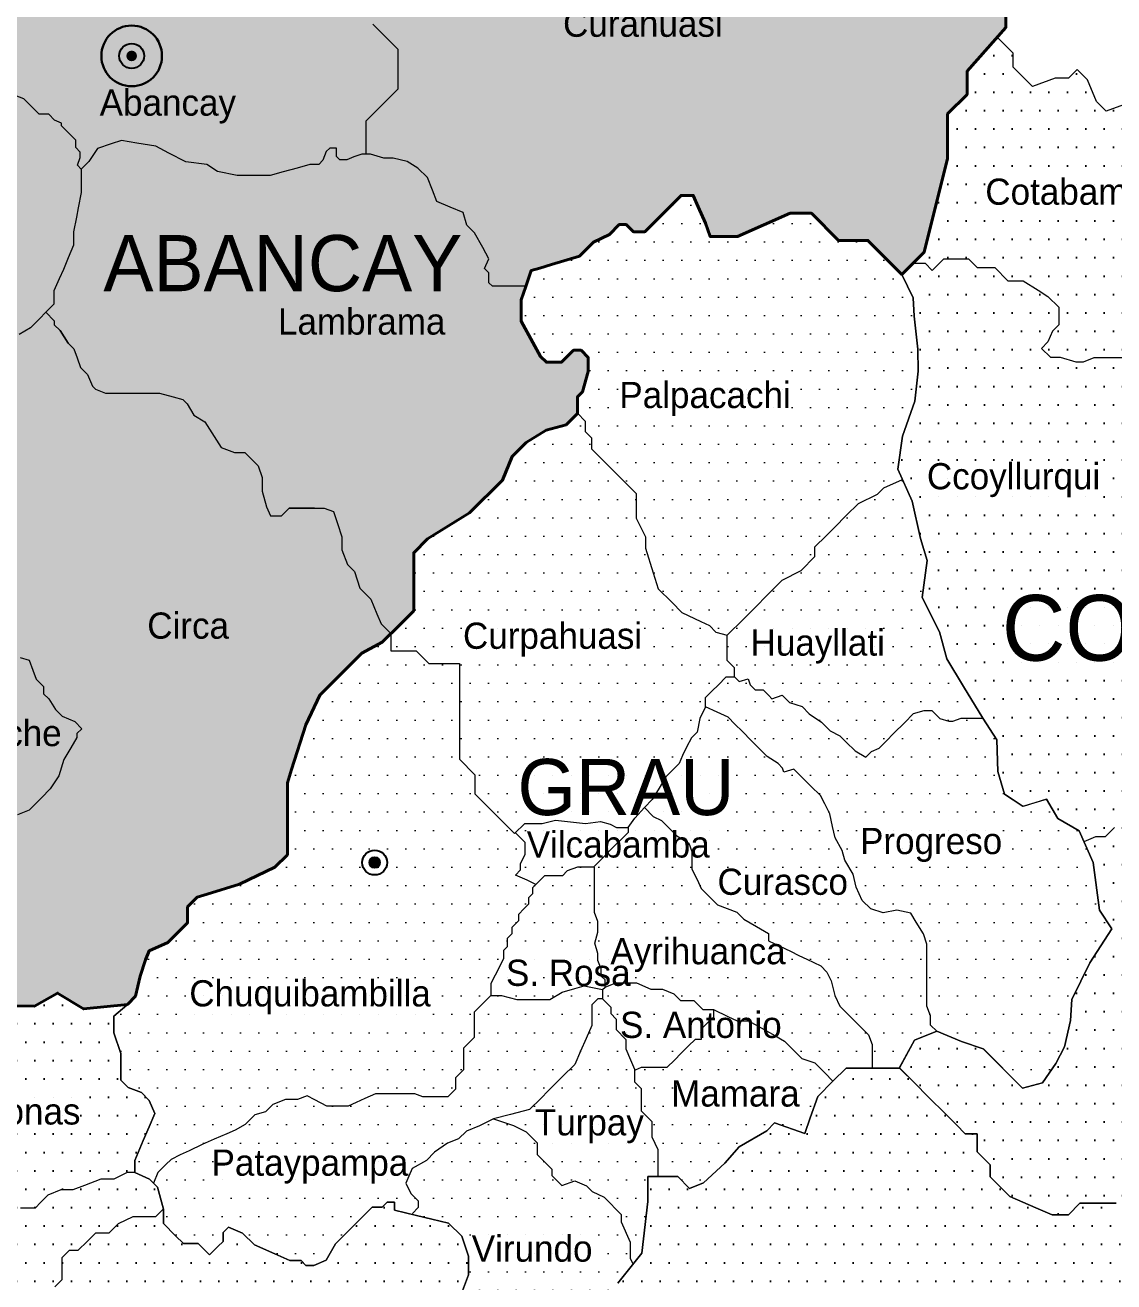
# Model space of a CAD drawing. Header units: metres. Extents: x 729055 to 735546, y 8489029 to 8491869.
# Drawn here: x 734618.83 to 734634.42, y 8489321.65 to 8489339.64 of the extents above; entities that cross this region are included whole.
import ezdxf

# ---------------------------------------------------------------- set-up
doc = ezdxf.new("R2010")
doc.units = ezdxf.units.M
doc.layers.add('05', color=5, linetype='Continuous')
for name, color, linetype, lineweight in [('5', 3, 'Continuous', 40), ('Cap Prov', 7, 'Continuous', 20), ('Distrito', 212, 'Continuous', 20), ('Eléctricas', 30, 'Continuous', 20), ('GRILLAS', 7, 'Continuous', 0), ('TEXTO', 7, 'Continuous', 0)]:
    doc.layers.add(name, color=color, linetype=linetype, lineweight=lineweight)
doc.styles.get("Standard").update_dxf_attribs({"font": 'BELL.TTF'})

msp = doc.modelspace()

# ---------------------------------------------------------------- hatches: boundary and pattern name
for points in [[(734620.434, 8489339.198, 1), (734620.282, 8489339.198, 1)], [(734623.912, 8489327.654, 1), (734623.76, 8489327.654, 1)]]:
    msp.add_hatch(color=256).paths.add_polyline_path(points)
at = {"layer": '05'}
h = msp.add_hatch(dxfattribs=at)
h.set_pattern_fill('DOTS', color=6, scale=0.165786, style=0)
h.set_pattern_definition([(0, (8922.39846, 87716.9775), (0.13159295927, 0.263185918539), [0, -0.263185918539])])
h.paths.add_polyline_path([(734642.293, 8489332.127), (734642.122, 8489332.502), (734641.804, 8489332.82), (734641.607, 8489333.018), (734641.607, 8489333.213), (734641.423, 8489333.397), (734641.276, 8489333.74), (734641.118, 8489333.898), (734641.118, 8489334.095), (734640.825, 8489334.387), (734640.825, 8489334.704), (734640.942, 8489334.821), (734640.942, 8489334.988), (734640.675, 8489335.441), (734640.331, 8489335.441), (734640.193, 8489335.712), (734640.061, 8489335.969), (734639.794, 8489336.493), (734639.381, 8489336.738), (734639.214, 8489336.57), (734639.091, 8489336.57), (734638.896, 8489336.765), (734638.617, 8489337.044), (734638.422, 8489337.239), (734638.076, 8489337.407), (734637.898, 8489337.407), (734637.631, 8489337.407), (734637.453, 8489337.585), (734637.28, 8489337.758), (734637.086, 8489337.952), (734637.086, 8489338.178), (734637.086, 8489338.484), (734636.936, 8489338.634), (734636.747, 8489338.634), (734636.558, 8489338.634), (734636.424, 8489338.5), (734636.218, 8489338.294), (734635.977, 8489338.189, -0.372899), (734635.643, 8489338.045), (734635.464, 8489338.045), (734635.308, 8489338.201), (734634.823, 8489338.373), (734634.661, 8489338.535), (734634.31, 8489338.407), (734634.171, 8489338.546), (734634.042, 8489338.852), (734633.892, 8489339.003), (734633.769, 8489338.88), (734633.58, 8489338.88), (734633.253, 8489338.758), (734633.116, 8489338.896), (734632.975, 8489339.036), (734632.975, 8489339.235), (734632.747, 8489339.463), (734632.317, 8489338.979), (734632.317, 8489338.645), (734632.038, 8489338.366), (734632.038, 8489337.726), (734631.704, 8489336.39), (734631.383, 8489336.069), (734631.544, 8489335.737), (734631.562, 8489335.473), (734631.61, 8489334.999), (734631.616, 8489334.688), (734631.568, 8489334.257), (734631.393, 8489333.755), (734631.327, 8489333.281), (734631.53, 8489332.826), (734631.649, 8489332.289), (734631.748, 8489331.977), (734631.676, 8489331.444), (734631.922, 8489330.952), (734632.027, 8489330.567), (734632.264, 8489330.172), (734632.541, 8489329.718), (734632.745, 8489329.407), (734632.757, 8489328.956), (734632.852, 8489328.63), (734633.116, 8489328.457), (734633.453, 8489328.559), (734633.616, 8489328.283), (734633.921, 8489328.105), (734634.12, 8489327.652), (734634.212, 8489326.971), (734634.387, 8489326.704), (734634.073, 8489326.219), (734633.815, 8489325.694), (734633.797, 8489325.393), (734633.713, 8489325.016), (734633.587, 8489324.775), (734633.394, 8489324.501), (734633.112, 8489324.423), (734632.549, 8489324.987), (734632.239, 8489325.092), (734631.882, 8489325.238), (734631.565, 8489325.11), (734631.347, 8489324.713), (734631.582, 8489324.478), (734631.747, 8489324.314), (734632.025, 8489324.035), (734632.165, 8489323.896), (734632.291, 8489323.769), (734632.462, 8489323.769), (734632.462, 8489323.51), (734632.646, 8489323.326), (734632.646, 8489323.155), (734632.928, 8489322.873), (734633.299, 8489322.712), (734633.534, 8489322.61), (734633.768, 8489322.61), (734633.933, 8489322.775), (734634.211, 8489322.775), (734634.452, 8489322.775), (734634.743, 8489322.181), (734634.743, 8489321.738), (734634.743, 8489321.586), (734634.515, 8489321.586), (734634.306, 8489321.377), (734634.135, 8489321.003), (734634.135, 8489320.37), (734634.135, 8489319.965), (734634.135, 8489319.712), (734634.135, 8489319.307), (734634.287, 8489318.902), (734634.302, 8489318.374), (734634.562, 8489318.785), (734634.697, 8489318.873), (734634.922, 8489318.873), (734635.121, 8489318.675), (734635.368, 8489318.675), (734635.544, 8489318.737), (734635.939, 8489318.783), (734636.181, 8489319.044), (734635.946, 8489319.172), (734636.029, 8489319.372), (734636.292, 8489319.528), (734636.604, 8489319.528), (734636.894, 8489319.644), (734637.279, 8489319.644), (734637.386, 8489319.751), (734637.504, 8489319.94), (734637.467, 8489320.26), (734637.412, 8489320.75), (734637.526, 8489320.901), (734637.693, 8489321.068), (734637.888, 8489321.263), (734638.111, 8489321.486), (734638.476, 8489321.937), (734638.701, 8489322.12), (734638.769, 8489322.23), (734638.925, 8489322.403), (734639.125, 8489322.778), (734639.314, 8489323.136), (734639.638, 8489323.398), (734640.008, 8489323.398), (734640.294, 8489323.506), (734640.642, 8489323.636), (734640.999, 8489323.77), (734641.133, 8489323.903), (734641.133, 8489324.182), (734641.253, 8489324.427), (734641.456, 8489324.583), (734641.579, 8489324.906), (734641.579, 8489325.181), (734641.468, 8489325.626), (734641.468, 8489325.927), (734641.758, 8489326.395), (734642.431, 8489327.068), (734642.648, 8489327.499), (734642.705, 8489327.966), (734642.705, 8489328.333), (734642.705, 8489328.634), (734642.705, 8489329.013), (734642.705, 8489329.336), (734642.571, 8489329.653), (734642.571, 8489329.899), (734642.571, 8489330.177), (734642.571, 8489330.534), (734642.392, 8489331.224), (734642.392, 8489331.625), (734642.392, 8489331.908)])
h = msp.add_hatch(dxfattribs=at)
h.set_pattern_fill('DOTS', color=5, scale=0.165786, style=0)
h.set_pattern_definition([(0, (8884.4599, 87735.75496), (0.13159295927, 0.263185918539), [0, -0.263185918539])])
h.paths.add_polyline_path([(734631.124, 8489316.305), (734631.43, 8489316.612), (734631.904, 8489317.085), (734632.272, 8489317.453), (734632.599, 8489317.532), (734632.716, 8489317.463), (734632.941, 8489317.239), (734633.152, 8489317.328), (734633.401, 8489317.559), (734633.653, 8489317.806), (734633.825, 8489317.878), (734634.018, 8489317.878), (734634.107, 8489317.967), (734634.244, 8489318.104), (734634.3, 8489318.376), (734634.285, 8489318.904), (734634.133, 8489319.309), (734634.133, 8489319.714), (734634.133, 8489319.967), (734634.133, 8489320.372), (734634.133, 8489321.005), (734634.304, 8489321.378), (734634.513, 8489321.587), (734634.741, 8489321.587), (734634.741, 8489321.739), (734634.741, 8489322.182), (734634.45, 8489322.777), (734634.209, 8489322.777), (734633.931, 8489322.777), (734633.766, 8489322.612), (734633.532, 8489322.612), (734633.297, 8489322.714), (734632.926, 8489322.875), (734632.644, 8489323.157), (734632.644, 8489323.328), (734632.461, 8489323.512), (734632.461, 8489323.771), (734632.29, 8489323.771), (734632.163, 8489323.898), (734632.024, 8489324.037), (734631.745, 8489324.315), (734631.58, 8489324.48), (734631.347, 8489324.713), (734631.132, 8489324.713), (734630.828, 8489324.713), (734630.586, 8489324.713), (734630.396, 8489324.523), (734630.178, 8489324.305), (734630.07, 8489323.999), (734629.992, 8489323.776), (734629.561, 8489323.928), (734629.447, 8489323.814), (734629.055, 8489323.584), (734628.846, 8489323.354), (734628.542, 8489323.071), (734628.344, 8489322.99), (734628.175, 8489323.159), (734627.744, 8489323.159), (734627.744, 8489322.802), (734627.658, 8489322.065), (734627.315, 8489321.636), (734627.183, 8489320.907), (734627.032, 8489320.624), (734626.875, 8489320.624), (734626.623, 8489320.624), (734626.548, 8489320.549), (734626.463, 8489320.464), (734626.336, 8489320.338), (734626.221, 8489320.338), (734626.017, 8489320.264), (734625.866, 8489320.415), (734625.709, 8489320.488), (734625.467, 8489320.6), (734625.327, 8489320.74), (734625.225, 8489320.985), (734625.225, 8489321.203), (734625.078, 8489321.474), (734625.177, 8489321.755), (734625.177, 8489322.021), (734625.082, 8489322.305), (734624.893, 8489322.494), (734624.652, 8489322.552), (734624.433, 8489322.604), (734624.119, 8489322.679), (734624.119, 8489322.792), (734624.014, 8489322.792), (734623.942, 8489322.72), (734623.799, 8489322.72), (734623.679, 8489322.601), (734623.488, 8489322.41), (734623.274, 8489322.195), (734623.144, 8489321.964), (734622.885, 8489321.855), (734622.783, 8489321.958), (734622.622, 8489321.958), (734622.408, 8489322.052), (734622.114, 8489322.182), (734621.944, 8489322.352), (734621.744, 8489322.436), (734621.667, 8489322.359), (734621.667, 8489322.233), (734621.592, 8489322.158), (734621.473, 8489322.038), (734621.405, 8489322.107), (734621.309, 8489322.202), (734621.098, 8489322.202), (734620.985, 8489322.314), (734620.812, 8489322.488), (734620.812, 8489322.693), (734620.726, 8489323.009), (734620.614, 8489323.122), (734620.401, 8489323.217), (734620.401, 8489323.39), (734620.45, 8489323.505), (734620.524, 8489323.677), (734620.607, 8489323.871), (734620.689, 8489324.062), (734620.61, 8489324.25), (734620.498, 8489324.362), (734620.205, 8489324.477), (734620.205, 8489324.71), (734620.205, 8489324.919), (734620.105, 8489325.218), (734620.105, 8489325.454), (734620.287, 8489325.613), (734620.297, 8489325.623), (734619.669, 8489325.559), (734619.297, 8489325.785), (734618.967, 8489325.597), (734618.546, 8489325.605), (734617.973, 8489325.958), (734617.646, 8489326.355), (734617.307, 8489326.497), (734616.873, 8489326.497), (734616.62, 8489326.244), (734616.218, 8489326.244), (734615.923, 8489325.949), (734615.923, 8489325.247), (734615.923, 8489324.932), (734615.619, 8489324.628), (734615.619, 8489324.368), (734615.896, 8489324.091), (734616.167, 8489323.82), (734615.948, 8489323.601), (734615.948, 8489323.331), (734616.263, 8489323.331), (734616.263, 8489322.902), (734616.263, 8489322.541), (734615.993, 8489322.271), (734615.993, 8489321.842), (734615.496, 8489321.346), (734615.496, 8489321.053), (734615.496, 8489320.737), (734615.767, 8489320.737), (734616.083, 8489320.737), (734616.399, 8489320.421), (734616.399, 8489320.038), (734616.399, 8489319.79), (734616.658, 8489319.53), (734616.658, 8489319.204), (734617.059, 8489318.803), (734617.352, 8489318.51), (734618.024, 8489318.256), (734618.227, 8489318.053), (734618.227, 8489317.738), (734618.227, 8489317.467), (734618.036, 8489317.275), (734618.036, 8489316.994), (734617.838, 8489316.796), (734617.838, 8489316.372), (734617.838, 8489315.967), (734617.838, 8489315.561), (734617.838, 8489315.177), (734618.089, 8489314.926), (734617.776, 8489314.613), (734617.46, 8489314.613), (734617.234, 8489314.613), (734617.234, 8489314.208), (734617.234, 8489313.463), (734617.234, 8489313.102), (734617.232, 8489312.745), (734617.439, 8489312.737), (734617.656, 8489313.023), (734617.89, 8489313.078), (734618.147, 8489313.023), (734618.247, 8489312.851), (734618.348, 8489312.812), (734618.637, 8489312.812), (734618.703, 8489312.645), (734618.467, 8489312.388), (734618.448, 8489312.164), (734618.568, 8489312.096), (734618.774, 8489311.89), (734619.036, 8489311.628), (734619.273, 8489311.426), (734619.573, 8489311.506), (734619.63, 8489311.674), (734619.814, 8489311.72), (734619.953, 8489311.631), (734619.953, 8489311.341), (734620.205, 8489311.341), (734620.433, 8489311.274), (734620.89, 8489311.141), (734621.303, 8489310.951), (734621.506, 8489310.65), (734621.502, 8489310.121), (734621.699, 8489309.933), (734621.817, 8489309.96), (734621.917, 8489310.246), (734622.085, 8489310.833), (734622.375, 8489311.47), (734622.652, 8489312.076), (734622.875, 8489312.423), (734623.103, 8489312.467), (734623.389, 8489312.579), (734623.593, 8489312.498), (734623.817, 8489312.521), (734624.019, 8489312.521), (734624.285, 8489312.646), (734624.642, 8489312.813), (734624.965, 8489312.813), (734625.01, 8489312.523), (734625.01, 8489312.167), (734625.133, 8489312.044), (734625.426, 8489312.044), (734625.757, 8489312.096), (734626.103, 8489312.34), (734626.676, 8489312.34), (734626.9, 8489312.509), (734627.118, 8489312.536), (734627.347, 8489312.498), (734627.564, 8489312.456), (734627.77, 8489312.323), (734627.862, 8489312.075), (734628.071, 8489311.866), (734628.071, 8489311.621), (734628.1, 8489311.444), (734628.219, 8489311.328), (734628.379, 8489311.409), (734628.462, 8489311.782), (734628.696, 8489312.016), (734628.949, 8489312.198), (734629.237, 8489312.365), (734629.707, 8489312.365), (734629.844, 8489312.429), (734629.961, 8489312.553), (734630.088, 8489312.586), (734630.27, 8489312.694), (734630.376, 8489312.662), (734630.65, 8489312.701), (734630.833, 8489312.807), (734631.023, 8489312.915), (734631.175, 8489312.909), (734631.371, 8489312.979), (734631.543, 8489313.264), (734631.594, 8489313.757), (734631.478, 8489313.955), (734631.396, 8489314.372), (734630.934, 8489314.835), (734630.769, 8489315.425), (734630.923, 8489316.104)])
at = {"layer": '5', "lineweight": 30}
msp.add_hatch(color=256, dxfattribs=at).paths.add_polyline_path([(734620.718, 8489339.198, 1), (734619.998, 8489339.198, 1)])
at = {"layer": 'Distrito', "linetype": 'Continuous', "lineweight": 5}
h = msp.add_hatch(dxfattribs=at)
h.set_pattern_fill('DOTS', color=4, scale=0.165786, style=0)
h.set_pattern_definition([(0, (-90569.50438, 44981.0729), (0.13159295927, 0.263185918539), [0, -0.263185918539])])
h.paths.add_polyline_path([(734632.743, 8489329.409), (734632.539, 8489329.72), (734632.262, 8489330.174), (734632.025, 8489330.569), (734631.92, 8489330.954), (734631.674, 8489331.446), (734631.746, 8489331.979), (734631.647, 8489332.291), (734631.529, 8489332.828), (734631.326, 8489333.282), (734631.391, 8489333.756), (734631.566, 8489334.259), (734631.614, 8489334.689), (734631.608, 8489335.001), (734631.56, 8489335.474), (734631.542, 8489335.738), (734631.381, 8489336.071), (734631.117, 8489336.336), (734630.894, 8489336.559), (734630.476, 8489336.559), (734630.086, 8489336.949), (734629.779, 8489336.949), (734629.026, 8489336.614), (734628.636, 8489336.614), (734628.568, 8489336.807), (734628.466, 8489337.039), (734628.393, 8489337.203), (734628.22, 8489337.203), (734628.131, 8489337.114), (734628.026, 8489337.008), (734627.91, 8489336.892), (734627.797, 8489336.78), (734627.702, 8489336.684), (734627.538, 8489336.684), (734627.436, 8489336.787), (734627.333, 8489336.787), (734627.194, 8489336.647), (734626.965, 8489336.535), (734626.832, 8489336.402), (734626.764, 8489336.334), (734626.365, 8489336.214), (734626.196, 8489336.164), (734626.076, 8489336.128), (734625.997, 8489335.901), (734625.93, 8489335.709), (734625.93, 8489335.567), (734625.93, 8489335.404), (734626.099, 8489335.099), (734626.209, 8489334.9), (734626.293, 8489334.816), (734626.413, 8489334.816), (734626.508, 8489334.816), (734626.595, 8489334.903), (734626.68, 8489334.989), (734626.788, 8489334.989), (734626.893, 8489334.884), (734626.893, 8489334.684), (734626.808, 8489334.391), (734626.737, 8489334.319), (734626.737, 8489334.179), (734626.737, 8489334.084), (734626.575, 8489333.922), (734626.29, 8489333.846), (734626.003, 8489333.668), (734625.802, 8489333.467), (734625.662, 8489333.13), (734625.193, 8489332.661), (734624.591, 8489332.288), (734624.393, 8489332.091), (734624.393, 8489331.832), (734624.393, 8489331.518), (734624.393, 8489331.259), (734624.192, 8489331.058), (734623.943, 8489330.809), (734623.649, 8489330.653), (734623.465, 8489330.469), (734623.329, 8489330.332), (734623.047, 8489330.05), (734622.85, 8489329.627), (734622.646, 8489328.986), (734622.585, 8489328.797), (734622.585, 8489328.386), (734622.585, 8489328.087), (734622.585, 8489327.903), (734622.585, 8489327.766), (734622.408, 8489327.589), (734621.901, 8489327.346), (734621.438, 8489327.203), (734621.296, 8489327.159), (734621.157, 8489327.02), (734621.157, 8489326.794), (734621.045, 8489326.682), (734620.874, 8489326.512), (734620.605, 8489326.392), (734620.556, 8489326.266), (734620.479, 8489326.031), (734620.41, 8489325.746), (734620.286, 8489325.614), (734620.103, 8489325.456), (734620.103, 8489325.22), (734620.203, 8489324.92), (734620.203, 8489324.711), (734620.203, 8489324.541), (734620.305, 8489324.439), (734620.496, 8489324.364), (734620.609, 8489324.251), (734620.687, 8489324.064), (734620.605, 8489323.873), (734620.522, 8489323.679), (734620.448, 8489323.506), (734620.399, 8489323.392), (734620.399, 8489323.219), (734620.612, 8489323.124), (734620.725, 8489323.011), (734620.81, 8489322.694), (734620.81, 8489322.49), (734620.984, 8489322.316), (734621.096, 8489322.204), (734621.308, 8489322.204), (734621.403, 8489322.108), (734621.471, 8489322.04), (734621.591, 8489322.16), (734621.666, 8489322.235), (734621.666, 8489322.361), (734621.742, 8489322.437), (734621.942, 8489322.354), (734622.112, 8489322.183), (734622.406, 8489322.054), (734622.62, 8489321.959), (734622.781, 8489321.959), (734622.849, 8489321.891), (734622.965, 8489321.891), (734623.142, 8489321.965), (734623.272, 8489322.197), (734623.487, 8489322.412), (734623.678, 8489322.603), (734623.797, 8489322.722), (734623.94, 8489322.722), (734624.012, 8489322.793), (734624.118, 8489322.793), (734624.118, 8489322.681), (734624.431, 8489322.606), (734624.65, 8489322.554), (734624.891, 8489322.496), (734625.08, 8489322.307), (734625.175, 8489322.023), (734625.175, 8489321.757), (734625.093, 8489321.525), (734625.093, 8489321.443), (734625.223, 8489321.205), (734625.223, 8489320.987), (734625.325, 8489320.742), (734625.465, 8489320.602), (734625.707, 8489320.49), (734625.865, 8489320.417), (734626.015, 8489320.266), (734626.219, 8489320.34), (734626.335, 8489320.34), (734626.461, 8489320.466), (734626.546, 8489320.551), (734626.621, 8489320.626), (734626.874, 8489320.626), (734627.03, 8489320.626), (734627.181, 8489320.908), (734627.313, 8489321.637), (734627.656, 8489322.067), (734627.743, 8489322.804), (734627.743, 8489323.161), (734628.173, 8489323.161), (734628.342, 8489322.992), (734628.54, 8489323.073), (734628.845, 8489323.356), (734629.054, 8489323.586), (734629.445, 8489323.815), (734629.559, 8489323.929), (734629.99, 8489323.777), (734630.069, 8489324.001), (734630.176, 8489324.306), (734630.395, 8489324.525), (734630.585, 8489324.715), (734630.826, 8489324.715), (734631.13, 8489324.715), (734631.346, 8489324.715), (734631.563, 8489325.112), (734631.88, 8489325.24), (734632.237, 8489325.094), (734632.547, 8489324.988), (734633.11, 8489324.425), (734633.393, 8489324.503), (734633.585, 8489324.777), (734633.711, 8489325.018), (734633.796, 8489325.395), (734633.814, 8489325.696), (734634.071, 8489326.221), (734634.385, 8489326.706), (734634.21, 8489326.973), (734634.118, 8489327.654), (734633.919, 8489328.107), (734633.614, 8489328.285), (734633.451, 8489328.561), (734633.114, 8489328.459), (734632.85, 8489328.632), (734632.755, 8489328.958)])
at = {"layer": 'Eléctricas', "linetype": 'Continuous', "lineweight": 0}
h = msp.add_hatch(dxfattribs=at)
h.set_pattern_fill('DOTS', color=1, scale=0.165786, style=0)
h.set_pattern_definition([(0, (293.0877, 222.35533), (0.13159295927, 0.263185918539), [0, -0.263185918539])])
h.paths.add_polyline_path([(734632.315, 8489338.647), (734632.315, 8489338.98), (734632.871, 8489339.606), (734632.871, 8489339.891), (734632.744, 8489340.018), (734632.744, 8489340.288), (734632.563, 8489340.469), (734632.24, 8489340.469), (734631.994, 8489340.469), (734631.709, 8489340.469), (734631.569, 8489340.609), (734631.569, 8489340.76), (734631.433, 8489340.896), (734631.282, 8489340.896), (734631.126, 8489340.74), (734630.942, 8489340.556), (734630.797, 8489340.556), (734630.663, 8489340.69), (734630.663, 8489340.891), (734630.663, 8489341.03), (734630.485, 8489341.03), (734630.267, 8489341.03), (734630.089, 8489341.208), (734629.91, 8489341.386), (734629.788, 8489341.509), (734629.615, 8489341.682), (734629.325, 8489341.682), (734629.057, 8489341.682), (734628.896, 8489341.52), (734628.79, 8489341.414), (734628.556, 8489341.414), (734628.433, 8489341.537), (734628.232, 8489341.537), (734628.052, 8489341.357), (734627.902, 8489341.507), (734627.734, 8489341.674), (734627.541, 8489341.868), (734627.365, 8489341.868), (734627.273, 8489341.776), (734627.078, 8489341.776), (734626.955, 8489341.899), (734626.799, 8489342.055), (734626.676, 8489342.177), (734626.504, 8489342.35), (734626.325, 8489342.702), (734626.152, 8489342.702), (734625.946, 8489342.496), (734625.758, 8489342.496), (734625.467, 8489342.788), (734625.215, 8489342.788), (734624.702, 8489343.3), (734624.535, 8489343.3), (734624.289, 8489343.3), (734624.189, 8489343.401), (734623.899, 8489343.401), (734623.899, 8489343.545), (734623.748, 8489343.696), (734623.626, 8489343.818), (734623.498, 8489343.947), (734623.308, 8489344.136), (734623.308, 8489344.326), (734623.063, 8489344.326), (734622.929, 8489344.192), (734622.784, 8489344.047), (734622.784, 8489344.27), (734622.784, 8489344.548), (734622.639, 8489344.693), (734622.639, 8489344.871), (734622.639, 8489345.076), (734622.405, 8489345.076), (734622.244, 8489345.076), (734622.122, 8489344.954), (734622.01, 8489344.842), (734621.87, 8489344.701), (734621.711, 8489344.701), (734621.557, 8489344.855), (734621.334, 8489344.855), (734621.195, 8489344.855), (734621.047, 8489344.707), (734620.936, 8489344.818), (734620.81, 8489344.944), (734620.581, 8489344.944), (734620.453, 8489344.816), (734620.342, 8489344.704), (734620.18, 8489344.704), (734620.18, 8489344.849), (734620.18, 8489344.994), (734620.18, 8489345.161), (734620.18, 8489345.35), (734620.18, 8489345.568), (734620.018, 8489345.729), (734619.829, 8489345.729), (734619.52, 8489345.729), (734619.52, 8489345.844), (734619.394, 8489345.969), (734619.178, 8489345.969), (734619.038, 8489345.969), (734618.899, 8489345.83), (734618.754, 8489345.685), (734618.486, 8489345.685), (734618.297, 8489345.495), (734618.04, 8489345.495), (734617.717, 8489345.495), (734617.561, 8489345.495), (734617.561, 8489345.328), (734617.304, 8489345.328), (734617.126, 8489345.15), (734617.126, 8489344.847), (734616.906, 8489344.847), (734616.724, 8489344.665), (734616.563, 8489344.665), (734616.508, 8489344.834), (734616.27, 8489345.005), (734616.011, 8489345.002), (734615.869, 8489344.953), (734615.816, 8489344.794), (734615.85, 8489344.598), (734615.732, 8489344.337), (734615.599, 8489344.305), (734615.453, 8489344.146), (734615.366, 8489343.992), (734615.145, 8489343.834), (734614.929, 8489343.817), (734614.728, 8489343.811), (734614.442, 8489343.817), (734614.182, 8489343.92), (734613.854, 8489343.999), (734613.72, 8489344.133), (734613.66, 8489344.295), (734613.598, 8489344.454), (734613.505, 8489344.589), (734613.372, 8489344.654), (734613.263, 8489344.801), (734613.091, 8489344.786), (734613.011, 8489344.738), (734612.889, 8489344.637), (734612.777, 8489344.495), (734612.619, 8489344.465), (734612.619, 8489344.247), (734612.619, 8489344.088), (734612.783, 8489343.924), (734612.879, 8489343.828), (734613.14, 8489343.727), (734613.35, 8489343.727), (734613.534, 8489343.727), (734613.694, 8489343.568), (734613.803, 8489343.459), (734613.803, 8489343.283), (734613.803, 8489343.098), (734613.916, 8489342.985), (734614.042, 8489342.859), (734614.273, 8489342.628), (734614.432, 8489342.469), (734614.676, 8489342.36), (734614.836, 8489342.36), (734615.037, 8489342.36), (734615.365, 8489342.167), (734615.436, 8489342.096), (734615.734, 8489342.096), (734615.952, 8489342.096), (734616.177, 8489341.871), (734616.313, 8489341.555), (734616.391, 8489341.374), (734616.391, 8489341.219), (734616.506, 8489340.884), (734616.624, 8489340.766), (734616.725, 8489340.665), (734616.846, 8489340.787), (734616.951, 8489340.787), (734617.035, 8489340.787), (734617.146, 8489340.676), (734617.266, 8489340.182), (734617.307, 8489340.016), (734617.505, 8489339.817), (734617.921, 8489339.545), (734618.232, 8489339.234), (734618.593, 8489338.873), (734618.71, 8489338.756), (734618.517, 8489338.387), (734618.354, 8489338.223), (734618.198, 8489338.068), (734618.089, 8489337.724), (734617.888, 8489337.372), (734617.56, 8489337.221), (734617.348, 8489337.123), (734616.687, 8489337.037), (734616.427, 8489337.037), (734615.864, 8489336.793), (734615.024, 8489336.302), (734614.759, 8489336.038), (734614.675, 8489335.954), (734614.344, 8489335.954), (734614.075, 8489335.816), (734613.798, 8489335.674), (734613.444, 8489335.491), (734613.259, 8489335.306), (734613.126, 8489335.011), (734613.126, 8489334.818), (734613.03, 8489334.721), (734613.494, 8489334.257), (734613.944, 8489333.807), (734614.382, 8489333.556), (734614.713, 8489333.35), (734615.156, 8489332.68), (734615.556, 8489332.391), (734615.756, 8489332.528), (734616.034, 8489332.538), (734616.285, 8489332.203), (734616.416, 8489331.571), (734616.416, 8489330.822), (734616.27, 8489330.312), (734616.856, 8489329.642), (734616.806, 8489329.167), (734616.896, 8489328.591), (734616.751, 8489328.213), (734616.706, 8489327.704), (734617.307, 8489326.497), (734617.646, 8489326.355), (734617.973, 8489325.958), (734618.546, 8489325.605), (734618.967, 8489325.597), (734619.297, 8489325.785), (734619.669, 8489325.559), (734620.297, 8489325.623), (734620.412, 8489325.744), (734620.481, 8489326.029), (734620.558, 8489326.264), (734620.607, 8489326.39), (734620.876, 8489326.51), (734621.047, 8489326.68), (734621.158, 8489326.792), (734621.158, 8489327.018), (734621.297, 8489327.157), (734621.439, 8489327.201), (734621.903, 8489327.344), (734622.409, 8489327.587), (734622.587, 8489327.765), (734622.587, 8489327.901), (734622.587, 8489328.085), (734622.587, 8489328.385), (734622.587, 8489328.795), (734622.647, 8489328.984), (734622.852, 8489329.625), (734623.049, 8489330.049), (734623.331, 8489330.331), (734623.467, 8489330.467), (734623.651, 8489330.651), (734623.945, 8489330.808), (734624.194, 8489331.056), (734624.395, 8489331.258), (734624.395, 8489331.516), (734624.395, 8489331.83), (734624.395, 8489332.089), (734624.592, 8489332.286), (734625.195, 8489332.659), (734625.664, 8489333.128), (734625.804, 8489333.466), (734626.005, 8489333.667), (734626.292, 8489333.844), (734626.576, 8489333.92), (734626.738, 8489334.082), (734626.738, 8489334.178), (734626.738, 8489334.317), (734626.81, 8489334.389), (734626.894, 8489334.682), (734626.894, 8489334.882), (734626.79, 8489334.987), (734626.682, 8489334.987), (734626.597, 8489334.902), (734626.51, 8489334.815), (734626.414, 8489334.815), (734626.295, 8489334.815), (734626.211, 8489334.898), (734626.101, 8489335.097), (734625.932, 8489335.402), (734625.932, 8489335.565), (734625.932, 8489335.708), (734625.998, 8489335.899), (734626.078, 8489336.126), (734626.198, 8489336.162), (734626.367, 8489336.213), (734626.766, 8489336.332), (734626.834, 8489336.4), (734626.967, 8489336.533), (734627.195, 8489336.645), (734627.335, 8489336.785), (734627.438, 8489336.785), (734627.54, 8489336.683), (734627.704, 8489336.683), (734627.799, 8489336.778), (734627.912, 8489336.891), (734628.027, 8489337.007), (734628.133, 8489337.112), (734628.222, 8489337.201), (734628.395, 8489337.201), (734628.467, 8489337.037), (734628.57, 8489336.805), (734628.638, 8489336.612), (734629.028, 8489336.612), (734629.781, 8489336.947), (734630.087, 8489336.947), (734630.477, 8489336.557), (734630.896, 8489336.557), (734631.118, 8489336.334), (734631.381, 8489336.071), (734631.702, 8489336.391), (734632.036, 8489337.728), (734632.036, 8489338.368)])

# ---------------------------------------------------------------- linework, layer by layer
for centre, radius in [((734620.358, 8489339.198), 0.178), ((734623.836, 8489327.654), 0.178), ((734623.836, 8489327.654), 0.0762)]:
    msp.add_circle(centre, radius)
at = {"layer": '5', "lineweight": 30}
msp.add_circle((734620.358, 8489339.198), 0.434, dxfattribs=at)
at = {"layer": 'Cap Prov', "color": 0, "lineweight": 40}
for p, q in [((734631.391, 8489333.756), (734631.391, 8489333.756)), ((734633.114, 8489328.459), (734633.114, 8489328.459)), ((734633.11, 8489324.425), (734633.11, 8489324.425)), ((734631.745, 8489324.315), (734631.745, 8489324.315))]:
    msp.add_line(p, q, dxfattribs=at)
at = {"layer": 'Cap Prov', "lineweight": 40}
msp.add_lwpolyline([(734618.546, 8489325.605), (734618.967, 8489325.597), (734619.297, 8489325.785), (734619.669, 8489325.559), (734620.297, 8489325.623), (734620.412, 8489325.744), (734620.481, 8489326.029), (734620.558, 8489326.264), (734620.607, 8489326.39), (734620.876, 8489326.51), (734621.047, 8489326.68), (734621.158, 8489326.792), (734621.158, 8489327.018), (734621.297, 8489327.157), (734621.439, 8489327.201), (734621.903, 8489327.344), (734622.409, 8489327.587), (734622.587, 8489327.765), (734622.587, 8489327.901), (734622.587, 8489328.085), (734622.587, 8489328.385), (734622.587, 8489328.795), (734622.647, 8489328.984), (734622.852, 8489329.625), (734623.049, 8489330.049), (734623.331, 8489330.331), (734623.467, 8489330.467), (734623.651, 8489330.651), (734623.945, 8489330.808), (734624.194, 8489331.056), (734624.395, 8489331.258), (734624.395, 8489331.516), (734624.395, 8489331.83), (734624.395, 8489332.089), (734624.592, 8489332.286), (734625.195, 8489332.659), (734625.664, 8489333.128), (734625.804, 8489333.466), (734626.005, 8489333.667), (734626.292, 8489333.844), (734626.576, 8489333.92), (734626.738, 8489334.082), (734626.738, 8489334.178), (734626.738, 8489334.317), (734626.81, 8489334.389), (734626.894, 8489334.682), (734626.894, 8489334.882), (734626.79, 8489334.987), (734626.682, 8489334.987), (734626.597, 8489334.902), (734626.51, 8489334.815), (734626.414, 8489334.815), (734626.295, 8489334.815), (734626.211, 8489334.898), (734626.101, 8489335.097), (734625.932, 8489335.402), (734625.932, 8489335.565), (734625.932, 8489335.708), (734625.998, 8489335.899), (734626.078, 8489336.126), (734626.198, 8489336.162), (734626.367, 8489336.213), (734626.766, 8489336.332), (734626.834, 8489336.4), (734626.967, 8489336.533), (734627.195, 8489336.645), (734627.335, 8489336.785), (734627.438, 8489336.785), (734627.54, 8489336.683), (734627.704, 8489336.683), (734627.799, 8489336.778), (734627.912, 8489336.891), (734628.027, 8489337.007), (734628.133, 8489337.112), (734628.222, 8489337.201), (734628.395, 8489337.201), (734628.467, 8489337.037), (734628.57, 8489336.805), (734628.638, 8489336.612), (734629.028, 8489336.612), (734629.781, 8489336.947), (734630.087, 8489336.947), (734630.477, 8489336.557), (734630.896, 8489336.557), (734631.118, 8489336.334), (734631.381, 8489336.071), (734631.702, 8489336.391), (734632.036, 8489337.728), (734632.036, 8489338.368), (734632.315, 8489338.647), (734632.315, 8489338.98), (734632.871, 8489339.606), (734632.871, 8489339.891)], dxfattribs=at)
at = {"layer": 'Cap Prov'}
for points in [[(734634.659, 8489338.537), (734634.308, 8489338.408), (734634.169, 8489338.548), (734634.041, 8489338.854), (734633.89, 8489339.005), (734633.767, 8489338.882), (734633.578, 8489338.882), (734633.251, 8489338.76), (734633.114, 8489338.898), (734632.974, 8489339.038), (734632.974, 8489339.236), (734632.745, 8489339.465), (734632.315, 8489338.98), (734632.315, 8489338.647), (734632.036, 8489338.368), (734632.036, 8489337.728), (734631.702, 8489336.391), (734631.381, 8489336.071), (734631.542, 8489335.738), (734631.56, 8489335.474), (734631.608, 8489335.001), (734631.614, 8489334.689), (734631.566, 8489334.259), (734631.391, 8489333.756), (734631.326, 8489333.282), (734631.529, 8489332.828), (734631.647, 8489332.291), (734631.746, 8489331.979), (734631.674, 8489331.446), (734631.92, 8489330.954), (734632.025, 8489330.569), (734632.262, 8489330.174), (734632.539, 8489329.72), (734632.743, 8489329.409), (734632.755, 8489328.958), (734632.85, 8489328.632), (734633.114, 8489328.459), (734633.451, 8489328.561), (734633.614, 8489328.285), (734633.919, 8489328.107), (734634.118, 8489327.654), (734634.21, 8489326.973), (734634.385, 8489326.706), (734634.071, 8489326.221), (734633.814, 8489325.696), (734633.796, 8489325.395), (734633.711, 8489325.018), (734633.585, 8489324.777), (734633.393, 8489324.503), (734633.11, 8489324.425), (734632.547, 8489324.988), (734632.237, 8489325.094), (734631.88, 8489325.24), (734631.563, 8489325.112), (734631.346, 8489324.715), (734631.58, 8489324.48), (734631.745, 8489324.315), (734632.024, 8489324.037), (734632.163, 8489323.898), (734632.29, 8489323.771), (734632.461, 8489323.771), (734632.461, 8489323.512), (734632.644, 8489323.328), (734632.644, 8489323.157), (734632.926, 8489322.875), (734633.297, 8489322.714), (734633.532, 8489322.612), (734633.766, 8489322.612), (734633.931, 8489322.777), (734634.209, 8489322.777), (734634.45, 8489322.777)], [(734625.095, 8489321.523), (734625.177, 8489321.755), (734625.177, 8489322.021), (734625.082, 8489322.305), (734624.893, 8489322.494), (734624.652, 8489322.552), (734624.433, 8489322.604), (734624.119, 8489322.679), (734624.119, 8489322.792), (734624.014, 8489322.792), (734623.942, 8489322.72), (734623.799, 8489322.72), (734623.679, 8489322.601), (734623.488, 8489322.41), (734623.274, 8489322.195), (734623.144, 8489321.964), (734622.967, 8489321.889), (734622.851, 8489321.889), (734622.783, 8489321.958), (734622.622, 8489321.958), (734622.408, 8489322.052), (734622.114, 8489322.182), (734621.944, 8489322.352), (734621.744, 8489322.436), (734621.667, 8489322.359), (734621.667, 8489322.233), (734621.592, 8489322.158), (734621.473, 8489322.038), (734621.405, 8489322.107), (734621.309, 8489322.202), (734621.098, 8489322.202), (734620.985, 8489322.314), (734620.812, 8489322.488), (734620.812, 8489322.693), (734620.726, 8489323.009), (734620.614, 8489323.122), (734620.401, 8489323.217), (734620.401, 8489323.39), (734620.45, 8489323.505), (734620.524, 8489323.677), (734620.607, 8489323.871), (734620.689, 8489324.062), (734620.61, 8489324.25), (734620.498, 8489324.362), (734620.307, 8489324.437), (734620.205, 8489324.539), (734620.205, 8489324.71), (734620.205, 8489324.919), (734620.105, 8489325.218), (734620.105, 8489325.454), (734620.287, 8489325.613), (734620.297, 8489325.623), (734619.669, 8489325.559), (734619.297, 8489325.785), (734618.967, 8489325.597), (734618.546, 8489325.605)], [(734634.45, 8489322.777), (734634.209, 8489322.777), (734633.931, 8489322.777), (734633.766, 8489322.612), (734633.532, 8489322.612), (734633.297, 8489322.714), (734632.926, 8489322.875), (734632.644, 8489323.157), (734632.644, 8489323.328), (734632.461, 8489323.512), (734632.461, 8489323.771), (734632.29, 8489323.771), (734632.163, 8489323.898), (734632.024, 8489324.037), (734631.745, 8489324.315), (734631.58, 8489324.48), (734631.347, 8489324.713), (734631.132, 8489324.713), (734630.828, 8489324.713), (734630.586, 8489324.713), (734630.396, 8489324.523), (734630.178, 8489324.305), (734630.07, 8489323.999), (734629.992, 8489323.776), (734629.561, 8489323.928), (734629.447, 8489323.814), (734629.055, 8489323.584), (734628.846, 8489323.354), (734628.542, 8489323.071), (734628.344, 8489322.99), (734628.175, 8489323.159), (734627.744, 8489323.159), (734627.744, 8489322.802), (734627.658, 8489322.065), (734627.315, 8489321.636)]]:
    msp.add_lwpolyline(points, dxfattribs=at)
at = {"layer": 'Distrito', "linetype": 'Continuous', "lineweight": 5}
for p, q in [((734619.577, 8489334.879), (734619.626, 8489334.741)), ((734619.626, 8489334.741), (734619.727, 8489334.64)), ((734619.727, 8489334.64), (734619.796, 8489334.473)), ((734619.796, 8489334.473), (734619.841, 8489334.428)), ((734619.841, 8489334.428), (734619.983, 8489334.371)), ((734619.983, 8489334.371), (734620.195, 8489334.371)), ((734620.195, 8489334.371), (734620.309, 8489334.371)), ((734620.309, 8489334.371), (734620.52, 8489334.371)), ((734620.52, 8489334.371), (734620.756, 8489334.371)), ((734620.756, 8489334.371), (734620.951, 8489334.319)), ((734620.951, 8489334.319), (734621.089, 8489334.281)), ((734621.089, 8489334.281), (734621.15, 8489334.22)), ((734621.15, 8489334.22), (734621.248, 8489334.055)), ((734621.248, 8489334.055), (734621.403, 8489333.961)), ((734621.403, 8489333.961), (734621.537, 8489333.752)), ((734621.537, 8489333.752), (734621.64, 8489333.594)), ((734621.64, 8489333.594), (734621.83, 8489333.521)), ((734621.83, 8489333.521), (734621.977, 8489333.521)), ((734621.977, 8489333.521), (734622.095, 8489333.403)), ((734622.095, 8489333.403), (734622.168, 8489333.33)), ((734622.168, 8489333.33), (734622.225, 8489333.167)), ((734622.225, 8489333.167), (734622.225, 8489332.968)), ((734622.225, 8489332.968), (734622.286, 8489332.745)), ((734622.286, 8489332.745), (734622.347, 8489332.616)), ((734622.502, 8489332.616), (734622.613, 8489332.728)), ((734622.347, 8489332.616), (734622.502, 8489332.616))]:
    msp.add_line(p, q, dxfattribs=at)
for points in [[(734623.713, 8489337.792), (734623.713, 8489338.029), (734623.713, 8489338.269), (734623.916, 8489338.472), (734624.172, 8489338.728), (734624.172, 8489339.02), (734624.172, 8489339.292), (734624.01, 8489339.454), (734623.81, 8489339.654)], [(734619.637, 8489337.578), (734619.582, 8489337.633), (734619.623, 8489337.743), (734619.623, 8489337.823), (734619.56, 8489337.886), (734619.56, 8489337.992), (734619.463, 8489338.089), (734619.354, 8489338.198), (734619.354, 8489338.237), (734619.255, 8489338.279), (734619.17, 8489338.364), (734619.036, 8489338.364), (734618.934, 8489338.465), (734618.813, 8489338.586), (734618.654, 8489338.648)], [(734625.997, 8489335.901), (734625.817, 8489335.901), (734625.664, 8489335.901), (734625.521, 8489335.901), (734625.47, 8489335.952), (734625.47, 8489336.094), (734625.407, 8489336.157), (734625.469, 8489336.296), (734625.382, 8489336.456), (734625.266, 8489336.668), (734625.157, 8489336.777), (734625.104, 8489336.956), (734624.916, 8489337.036), (734624.725, 8489337.117), (734624.662, 8489337.279), (734624.593, 8489337.457), (734624.455, 8489337.594), (734624.303, 8489337.688), (734624.101, 8489337.733), (734623.969, 8489337.733), (734623.774, 8489337.792), (734623.652, 8489337.792), (734623.537, 8489337.754), (734623.436, 8489337.712), (734623.336, 8489337.712), (734623.289, 8489337.759), (734623.289, 8489337.841), (734623.289, 8489337.879), (734623.193, 8489337.879), (734623.142, 8489337.829), (734623.096, 8489337.705), (734623.035, 8489337.645), (734622.908, 8489337.645), (734622.727, 8489337.594), (734622.525, 8489337.538), (734622.339, 8489337.486), (734622.094, 8489337.486), (734621.866, 8489337.486), (734621.588, 8489337.545), (734621.435, 8489337.646), (734621.132, 8489337.684), (734620.892, 8489337.809), (734620.705, 8489337.907), (734620.433, 8489337.948), (734620.213, 8489337.986), (734620.063, 8489337.938), (734619.869, 8489337.874), (734619.747, 8489337.687), (734619.637, 8489337.578), (734619.637, 8489337.406), (734619.637, 8489337.244), (734619.593, 8489337.025), (734619.566, 8489336.892), (734619.524, 8489336.68), (734619.524, 8489336.49), (734619.45, 8489336.309), (734619.382, 8489336.14), (734619.322, 8489336.007), (734619.246, 8489335.838), (734619.246, 8489335.644), (734619.13, 8489335.529), (734619.037, 8489335.435), (734618.908, 8489335.306), (734618.747, 8489335.213)], [(734631.542, 8489336.231), (734631.713, 8489336.231), (734631.816, 8489336.128), (734631.92, 8489336.232), (734631.983, 8489336.295), (734632.144, 8489336.295), (734632.334, 8489336.295), (734632.458, 8489336.171), (734632.71, 8489336.171), (734632.9, 8489335.981), (734633.119, 8489335.981), (734633.331, 8489335.845), (734633.471, 8489335.756), (734633.626, 8489335.601), (734633.626, 8489335.486), (734633.626, 8489335.35), (734633.536, 8489335.26), (734633.473, 8489335.105), (734633.38, 8489335.013), (734633.508, 8489334.885), (734633.647, 8489334.885), (734633.871, 8489334.822), (734633.98, 8489334.822), (734634.132, 8489334.882), (734634.416, 8489334.882), (734634.661, 8489334.882)], [(734619.13, 8489335.529), (734619.251, 8489335.408), (734619.251, 8489335.351), (734619.335, 8489335.267), (734619.451, 8489335.086), (734619.335, 8489335.267)], [(734619.451, 8489335.086), (734619.532, 8489335.005), (734619.577, 8489334.879)], [(734626.737, 8489334.084), (734626.851, 8489333.97), (734626.851, 8489333.822), (734626.941, 8489333.733), (734626.941, 8489333.573), (734627.05, 8489333.464), (734627.214, 8489333.3), (734627.317, 8489333.197), (734627.42, 8489333.094), (734627.579, 8489332.934), (734627.579, 8489332.765), (734627.579, 8489332.584), (734627.711, 8489332.318), (734627.711, 8489332.154), (734627.823, 8489331.802), (734627.896, 8489331.571), (734628.088, 8489331.379), (734628.234, 8489331.233), (734628.503, 8489331.105), (734628.628, 8489331.046), (734628.721, 8489330.953), (734628.882, 8489330.907)], [(734628.986, 8489330.31), (734628.986, 8489330.443), (734628.882, 8489330.547), (734628.882, 8489330.753), (734628.882, 8489330.907), (734629.114, 8489331.139), (734629.286, 8489331.311), (734629.454, 8489331.479), (734629.669, 8489331.694), (734629.94, 8489331.836), (734630.138, 8489332.034), (734630.138, 8489332.171), (734630.297, 8489332.331), (734630.422, 8489332.455), (734630.585, 8489332.619), (734630.762, 8489332.795), (734631.033, 8489332.928), (734631.124, 8489333.018), (734631.39, 8489333.138)], [(734622.977, 8489332.728), (734622.613, 8489332.728), (734622.977, 8489332.728), (734623.112, 8489332.728), (734623.246, 8489332.677), (734623.303, 8489332.507), (734623.366, 8489332.318), (734623.366, 8489332.129), (734623.445, 8489331.921), (734623.549, 8489331.818), (734623.624, 8489331.58), (734623.782, 8489331.422), (734623.868, 8489331.213), (734623.928, 8489331.069), (734624.003, 8489330.994), (734624.065, 8489330.932)], [(734624.067, 8489330.934), (734624.067, 8489330.685), (734624.429, 8489330.685), (734624.611, 8489330.502), (734625.048, 8489330.502), (734625.048, 8489330.148), (734625.048, 8489329.873), (734625.048, 8489329.632), (734625.048, 8489329.375), (734625.048, 8489329.134), (734625.271, 8489328.911), (734625.271, 8489328.636), (734625.469, 8489328.438), (734625.684, 8489328.223), (734625.839, 8489328.068), (734625.985, 8489328.215), (734626.235, 8489328.215), (734626.235, 8489328.215), (734626.426, 8489328.262), (734626.854, 8489328.215), (734627.066, 8489328.24), (734627.208, 8489328.204), (734627.299, 8489328.154), (734627.462, 8489328.154), (734627.56, 8489328.288), (734627.696, 8489328.442)], [(734618.762, 8489330.587), (734618.889, 8489330.549), (734618.941, 8489330.408), (734618.989, 8489330.281), (734619.096, 8489330.173), (734619.096, 8489330.071), (734619.172, 8489329.995), (734619.268, 8489329.845), (734619.364, 8489329.749), (734619.543, 8489329.671), (734619.644, 8489329.57), (734619.575, 8489329.501), (734619.575, 8489329.442), (734619.488, 8489329.294), (734619.389, 8489329.127), (734619.314, 8489328.894), (734619.192, 8489328.707), (734619.067, 8489328.581), (734618.889, 8489328.404), (734618.726, 8489328.335)], [(734631.88, 8489325.24), (734631.792, 8489325.328), (734631.792, 8489325.458), (734631.74, 8489325.601), (734631.74, 8489325.718), (734631.74, 8489325.849), (734631.74, 8489326.028), (734631.74, 8489326.152), (734631.74, 8489326.338), (734631.74, 8489326.484), (734631.689, 8489326.634), (734631.586, 8489326.802), (734631.509, 8489326.928), (734631.312, 8489326.974), (734631.115, 8489326.934), (734630.936, 8489326.992), (734630.814, 8489327.113), (734630.727, 8489327.304), (734630.683, 8489327.487), (734630.563, 8489327.687), (734630.526, 8489327.826), (734630.427, 8489328.009), (734630.391, 8489328.172), (734630.35, 8489328.351), (734630.277, 8489328.493), (734630.216, 8489328.612), (734630.08, 8489328.749), (734629.983, 8489328.845), (734629.837, 8489328.992), (734629.692, 8489328.946), (734629.674, 8489329.005), (734629.609, 8489329.07), (734629.455, 8489329.172), (734629.36, 8489329.267), (734629.296, 8489329.331), (734629.226, 8489329.401), (734629.099, 8489329.529), (734628.991, 8489329.636), (734628.895, 8489329.733), (734628.738, 8489329.806), (734628.57, 8489329.885), (734628.57, 8489330.014), (734628.666, 8489330.111), (734628.751, 8489330.195), (734628.866, 8489330.31), (734628.986, 8489330.31), (734629.054, 8489330.243), (734629.18, 8489330.284), (734629.209, 8489330.198), (734629.283, 8489330.124), (734629.396, 8489330.124), (734629.476, 8489330.044), (734629.522, 8489329.998), (734629.67, 8489330.051), (734629.774, 8489329.947), (734629.955, 8489329.886), (734630.057, 8489329.784), (734630.233, 8489329.664), (734630.357, 8489329.539), (734630.492, 8489329.47), (734630.584, 8489329.379), (734630.712, 8489329.251), (734630.865, 8489329.16), (734630.949, 8489329.244), (734631.055, 8489329.291), (734631.156, 8489329.392), (734631.269, 8489329.505), (734631.417, 8489329.653), (734631.55, 8489329.786), (734631.702, 8489329.832), (734631.812, 8489329.832), (734631.87, 8489329.773), (734631.925, 8489329.718), (734632.053, 8489329.678), (734632.112, 8489329.678), (734632.232, 8489329.722), (734632.375, 8489329.722), (734632.539, 8489329.72)], [(734628.57, 8489329.885), (734628.489, 8489329.714), (734628.453, 8489329.521), (734628.372, 8489329.441), (734628.299, 8489329.306), (734628.244, 8489329.185), (734628.192, 8489329.071), (734628.095, 8489328.973), (734628.003, 8489328.882), (734627.908, 8489328.718), (734627.809, 8489328.555), (734627.696, 8489328.442), (734627.823, 8489328.314), (734627.94, 8489328.256), (734628.026, 8489328.17), (734628.161, 8489328.035), (734628.332, 8489327.931), (734628.375, 8489327.81), (734628.375, 8489327.73), (734628.375, 8489327.558), (734628.452, 8489327.412), (734628.511, 8489327.283), (734628.629, 8489327.164), (734628.744, 8489327.049), (734628.88, 8489326.998), (734629.018, 8489326.946), (734629.122, 8489326.842), (734629.3, 8489326.739), (734629.474, 8489326.638), (734629.474, 8489326.534), (734629.633, 8489326.458), (734629.786, 8489326.384), (734629.908, 8489326.325), (734630.023, 8489326.269), (734630.22, 8489326.174), (734630.309, 8489326.086), (734630.368, 8489325.959), (734630.42, 8489325.751), (734630.493, 8489325.601), (734630.591, 8489325.502), (734630.709, 8489325.385), (734630.804, 8489325.29), (734630.904, 8489325.189), (734630.957, 8489325.048), (734630.957, 8489324.924), (734630.957, 8489324.778), (734630.957, 8489324.715)], [(734627.462, 8489328.154), (734627.462, 8489328.083), (734627.367, 8489327.988), (734627.304, 8489327.925), (734627.208, 8489327.829), (734627.106, 8489327.727), (734626.966, 8489327.588), (734626.914, 8489327.588), (734626.74, 8489327.588), (734626.592, 8489327.535), (734626.522, 8489327.465), (734626.383, 8489327.465), (734626.269, 8489327.465), (734626.219, 8489327.415), (734626.145, 8489327.341), (734626.017, 8489327.4), (734625.919, 8489327.445), (734625.851, 8489327.475), (734625.924, 8489327.549), (734625.924, 8489327.635), (734625.991, 8489327.774), (734625.991, 8489327.94), (734625.938, 8489327.992), (734625.85, 8489328.08)], [(734634.423, 8489328.155), (734634.293, 8489328.024), (734634.151, 8489328.024), (734633.987, 8489327.952)], [(734626.145, 8489327.341), (734626.097, 8489327.292), (734626.097, 8489327.206), (734626.039, 8489327.149), (734626.039, 8489327.058), (734625.976, 8489326.995), (734625.893, 8489326.912), (734625.893, 8489326.819), (734625.8, 8489326.726), (734625.8, 8489326.632), (734625.734, 8489326.566), (734625.734, 8489326.449), (734625.679, 8489326.394), (734625.679, 8489326.279), (734625.611, 8489326.144), (734625.56, 8489326.042), (734625.499, 8489325.922), (734625.499, 8489325.813), (734625.499, 8489325.752), (734625.651, 8489325.752), (734625.869, 8489325.696), (734626.021, 8489325.696), (734626.213, 8489325.696), (734626.344, 8489325.696), (734626.518, 8489325.8), (734626.701, 8489325.852), (734626.833, 8489325.89), (734627.098, 8489325.835), (734627.135, 8489325.872), (734627.135, 8489325.974), (734627.079, 8489326.03), (734627.079, 8489326.131), (734627.032, 8489326.253), (734627.032, 8489326.353), (734626.989, 8489326.501), (734627.032, 8489326.658), (734627.032, 8489326.81), (734626.98, 8489326.941), (734626.98, 8489327.071), (734626.98, 8489327.22), (734626.98, 8489327.359), (734626.98, 8489327.511), (734626.98, 8489327.588)], [(734627.098, 8489325.835), (734627.098, 8489325.704), (734627.217, 8489325.584), (734627.217, 8489325.492), (734627.294, 8489325.415), (734627.294, 8489325.263), (734627.433, 8489325.124), (734627.433, 8489324.989), (734627.499, 8489324.833), (734627.557, 8489324.699), (734627.557, 8489324.515), (734627.651, 8489324.421), (734627.651, 8489324.253), (734627.651, 8489324.102), (734627.804, 8489323.949), (734627.804, 8489323.728), (734627.891, 8489323.549), (734627.891, 8489323.449), (734627.891, 8489323.309), (734627.891, 8489323.161)], [(734627.135, 8489325.872), (734627.287, 8489325.933), (734627.432, 8489325.933), (734627.583, 8489325.933), (734627.79, 8489325.843), (734627.958, 8489325.843), (734628.12, 8489325.776), (734628.214, 8489325.681), (734628.404, 8489325.681), (734628.533, 8489325.553), (734628.684, 8489325.553), (734628.89, 8489325.453), (734629.023, 8489325.388), (734629.187, 8489325.388), (734629.41, 8489325.263), (734629.562, 8489325.177), (734629.7, 8489325.1), (734629.834, 8489324.966), (734629.948, 8489324.852), (734630.136, 8489324.788), (734630.2, 8489324.724), (734630.281, 8489324.643), (734630.395, 8489324.525)], [(734625.499, 8489325.752), (734625.382, 8489325.635), (734625.261, 8489325.514), (734625.261, 8489325.38), (734625.261, 8489325.149), (734625.109, 8489324.997), (734625.109, 8489324.842), (734625.109, 8489324.688), (734624.994, 8489324.573), (734624.994, 8489324.413), (734624.881, 8489324.301), (734624.758, 8489324.301), (734624.527, 8489324.301), (734624.412, 8489324.343), (734624.234, 8489324.343), (734624.003, 8489324.343), (734623.848, 8489324.343), (734623.697, 8489324.276), (734623.569, 8489324.219), (734623.458, 8489324.169), (734623.3, 8489324.169), (734623.149, 8489324.169), (734622.978, 8489324.26), (734622.872, 8489324.317), (734622.731, 8489324.264), (734622.56, 8489324.264), (734622.378, 8489324.189), (734622.274, 8489324.085), (734622.123, 8489324.042), (734621.984, 8489323.903), (734621.841, 8489323.823), (734621.722, 8489323.772), (734621.541, 8489323.693), (734621.367, 8489323.618), (734621.181, 8489323.53), (734621.054, 8489323.469), (734620.921, 8489323.405), (734620.849, 8489323.333), (734620.734, 8489323.218), (734620.668, 8489323.067)], [(734627.098, 8489325.704), (734627.03, 8489325.704), (734626.946, 8489325.62), (734626.946, 8489325.52), (734626.946, 8489325.324), (734626.863, 8489325.134), (734626.783, 8489324.954), (734626.7, 8489324.766), (734626.519, 8489324.585), (734626.323, 8489324.39), (734626.212, 8489324.278), (734626.052, 8489324.119), (734625.779, 8489324.046), (734625.539, 8489323.985), (734625.723, 8489323.923), (734625.822, 8489323.89), (734626.002, 8489323.801), (734626.161, 8489323.641), (734626.161, 8489323.477), (734626.294, 8489323.344), (734626.372, 8489323.266), (734626.372, 8489323.175), (734626.517, 8489323.031), (734626.701, 8489323.097), (734626.868, 8489323.027), (734626.949, 8489322.946), (734627.119, 8489322.865), (734627.212, 8489322.773), (734627.284, 8489322.7), (734627.365, 8489322.619), (734627.365, 8489322.513), (734627.494, 8489322.223), (734627.494, 8489322.095), (734627.494, 8489321.994), (734627.53, 8489321.91)], [(734628.684, 8489325.553), (734628.684, 8489325.441), (734628.606, 8489325.363), (734628.511, 8489325.268), (734628.511, 8489325.123), (734628.421, 8489325.123), (734628.329, 8489325.031), (734628.217, 8489324.919), (734628.131, 8489324.833), (734628.019, 8489324.721), (734627.829, 8489324.721), (734627.65, 8489324.721), (734627.563, 8489324.684)], [(734625.539, 8489323.985), (734625.337, 8489323.886), (734625.148, 8489323.812), (734625.036, 8489323.7), (734624.88, 8489323.637), (734624.694, 8489323.507), (734624.577, 8489323.39), (734624.374, 8489323.277), (734624.326, 8489323.166), (734624.282, 8489323.065), (734624.352, 8489322.92), (734624.46, 8489322.813), (734624.46, 8489322.716), (734624.376, 8489322.633)], [(734620.399, 8489323.219), (734620.294, 8489323.219), (734620.103, 8489323.125), (734619.918, 8489323.125), (734619.681, 8489323.033), (734619.518, 8489322.969), (734619.345, 8489322.969), (734619.16, 8489322.894), (734619.058, 8489322.792), (734618.976, 8489322.71), (734618.765, 8489322.71)], [(734620.81, 8489322.694), (734620.701, 8489322.585), (734620.532, 8489322.585), (734620.373, 8489322.585), (734620.163, 8489322.484), (734620.031, 8489322.352), (734619.84, 8489322.352), (734619.724, 8489322.237), (734619.589, 8489322.102), (734619.464, 8489322.102), (734619.359, 8489321.997), (734619.359, 8489321.812), (734619.359, 8489321.681), (734619.26, 8489321.582)]]:
    msp.add_lwpolyline(points, dxfattribs=at)
at = {"layer": 'GRILLAS'}
msp.add_lwpolyline([(734627.315, 8489321.636), (734627.658, 8489322.065), (734627.744, 8489322.802), (734627.744, 8489323.159), (734628.175, 8489323.159), (734628.344, 8489322.99), (734628.542, 8489323.071), (734628.846, 8489323.354), (734629.055, 8489323.584), (734629.447, 8489323.814), (734629.561, 8489323.928), (734629.992, 8489323.776), (734630.07, 8489323.999), (734630.178, 8489324.305), (734630.396, 8489324.523), (734630.586, 8489324.713), (734630.828, 8489324.713), (734631.132, 8489324.713), (734631.345, 8489324.713), (734631.563, 8489325.112), (734631.88, 8489325.24), (734632.237, 8489325.094), (734632.547, 8489324.988), (734632.549, 8489324.987), (734633.11, 8489324.425), (734633.393, 8489324.503), (734633.585, 8489324.777), (734633.711, 8489325.018), (734633.796, 8489325.395), (734633.814, 8489325.696), (734634.071, 8489326.221), (734634.385, 8489326.706), (734634.21, 8489326.973), (734634.118, 8489327.654), (734633.919, 8489328.106), (734633.615, 8489328.283), (734633.452, 8489328.559), (734633.116, 8489328.457), (734632.851, 8489328.631), (734632.755, 8489328.958), (734632.743, 8489329.409), (734632.539, 8489329.72), (734632.262, 8489330.174), (734632.025, 8489330.569), (734631.92, 8489330.954), (734631.674, 8489331.446), (734631.746, 8489331.979), (734631.647, 8489332.291), (734631.529, 8489332.828), (734631.326, 8489333.282), (734631.391, 8489333.756), (734631.566, 8489334.259), (734631.614, 8489334.689), (734631.608, 8489335.001), (734631.56, 8489335.474), (734631.542, 8489335.738), (734631.381, 8489336.071), (734631.118, 8489336.334), (734630.896, 8489336.557), (734630.477, 8489336.557), (734630.087, 8489336.947), (734629.781, 8489336.947), (734629.028, 8489336.612), (734628.638, 8489336.612), (734628.57, 8489336.805), (734628.467, 8489337.037), (734628.395, 8489337.201), (734628.222, 8489337.201), (734628.133, 8489337.112), (734628.027, 8489337.007), (734627.912, 8489336.891), (734627.799, 8489336.778), (734627.704, 8489336.683), (734627.54, 8489336.683), (734627.438, 8489336.785), (734627.335, 8489336.785), (734627.195, 8489336.645), (734626.967, 8489336.533), (734626.834, 8489336.4), (734626.766, 8489336.332), (734626.367, 8489336.213), (734626.198, 8489336.162), (734626.078, 8489336.126), (734625.998, 8489335.899), (734625.932, 8489335.708), (734625.932, 8489335.565), (734625.932, 8489335.402), (734626.101, 8489335.097), (734626.211, 8489334.898), (734626.295, 8489334.815), (734626.414, 8489334.815), (734626.51, 8489334.815), (734626.597, 8489334.902), (734626.682, 8489334.987), (734626.79, 8489334.987), (734626.894, 8489334.882), (734626.894, 8489334.682), (734626.81, 8489334.389), (734626.738, 8489334.317), (734626.738, 8489334.178), (734626.738, 8489334.082), (734626.576, 8489333.92), (734626.292, 8489333.844), (734626.005, 8489333.667), (734625.804, 8489333.466), (734625.664, 8489333.128), (734625.195, 8489332.659), (734624.592, 8489332.286), (734624.395, 8489332.089), (734624.395, 8489331.83), (734624.395, 8489331.516), (734624.395, 8489331.258), (734624.194, 8489331.056), (734623.945, 8489330.808), (734623.651, 8489330.651), (734623.467, 8489330.467), (734623.331, 8489330.331), (734623.049, 8489330.049), (734622.852, 8489329.625), (734622.647, 8489328.984), (734622.587, 8489328.795), (734622.587, 8489328.385), (734622.587, 8489328.085), (734622.587, 8489327.901), (734622.587, 8489327.765), (734622.409, 8489327.587), (734621.903, 8489327.344), (734621.439, 8489327.201), (734621.297, 8489327.157), (734621.158, 8489327.018), (734621.158, 8489326.792), (734621.047, 8489326.68), (734620.876, 8489326.51), (734620.607, 8489326.39), (734620.558, 8489326.264), (734620.481, 8489326.029), (734620.412, 8489325.744), (734620.287, 8489325.613), (734620.105, 8489325.454), (734620.105, 8489325.218), (734620.205, 8489324.919), (734620.205, 8489324.71), (734620.205, 8489324.539), (734620.307, 8489324.437), (734620.498, 8489324.362), (734620.61, 8489324.25), (734620.689, 8489324.062), (734620.607, 8489323.871), (734620.524, 8489323.677), (734620.45, 8489323.505), (734620.401, 8489323.39), (734620.401, 8489323.217), (734620.614, 8489323.122), (734620.726, 8489323.009), (734620.812, 8489322.693), (734620.812, 8489322.488), (734620.985, 8489322.314), (734621.098, 8489322.202), (734621.309, 8489322.202), (734621.405, 8489322.107), (734621.473, 8489322.038), (734621.592, 8489322.158), (734621.667, 8489322.233), (734621.667, 8489322.359), (734621.744, 8489322.436), (734621.944, 8489322.352), (734622.114, 8489322.182), (734622.408, 8489322.052), (734622.622, 8489321.958), (734622.783, 8489321.958), (734622.851, 8489321.889), (734622.967, 8489321.889), (734623.144, 8489321.964), (734623.274, 8489322.195), (734623.488, 8489322.41), (734623.679, 8489322.601), (734623.799, 8489322.72), (734623.942, 8489322.72), (734624.014, 8489322.792), (734624.119, 8489322.792), (734624.119, 8489322.679), (734624.433, 8489322.604), (734624.652, 8489322.552), (734624.893, 8489322.494), (734625.082, 8489322.305), (734625.177, 8489322.021), (734625.177, 8489321.755), (734625.095, 8489321.523)], dxfattribs=at)

# ---------------------------------------------------------------- texts
at = {"layer": '05', "color": 7}
for s, height, p in [('ABANCAY', 0.8038, (734619.953, 8489335.831)), ('COTABAMBAS', 0.9405, (734632.814, 8489330.543)), ('GRAU', 0.8038, (734625.88, 8489328.333))]:
    msp.add_text(s, height=height, dxfattribs=at).set_placement(p)
at = {"layer": 'TEXTO', "lineweight": 5, "char_height": 0.375, "width": 4.53071, "attachment_point": 1}
for s, insert in [('Curahuasi', (734626.532, 8489339.847)), ('Abancay', (734619.9, 8489338.718)), ('Cotabambas', (734632.576, 8489337.443)), ('Lambrama', (734622.452, 8489335.585)), ('Palpacachi', (734627.338, 8489334.534)), ('Ccoyllurqui', (734631.74, 8489333.371)), ('Circa', (734620.581, 8489331.233)), ('Curpahuasi', (734625.1, 8489331.088)), ('Huayllati', (734629.216, 8489330.99)), ('Chacoche', (734617.098, 8489329.695)), ('Progreso', (734630.783, 8489328.15)), ('Vilcabamba', (734626.012, 8489328.101)), ('Curasco', (734628.743, 8489327.567)), ('Ayrihuanca', (734627.21, 8489326.574)), ('S. Rosa', (734625.715, 8489326.264)), ('Chuquibambilla', (734621.183, 8489325.97)), ('S. Antonio', (734627.348, 8489325.519)), ('Mamara', (734628.079, 8489324.537)), ('Pachaconas', (734616.865, 8489324.28)), (' Turpay', (734625.989, 8489324.124)), ('Pataypampa', (734621.501, 8489323.547)), (' Virundo', (734625.086, 8489322.317))]:
    msp.add_mtext(s, dxfattribs=dict(at, insert=insert))

doc.saveas('drawing.dxf')
